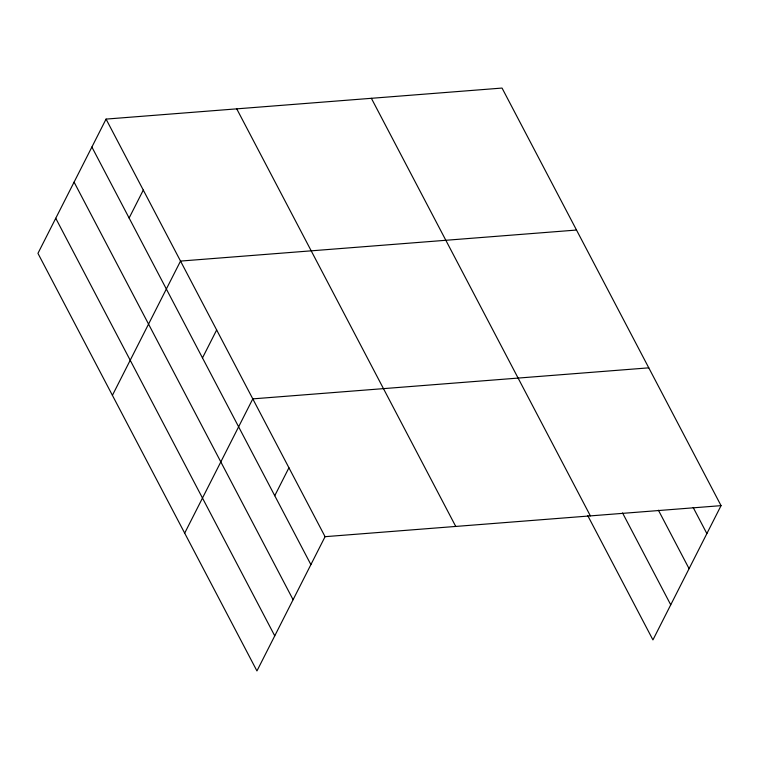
<?xml version="1.0" encoding="UTF-8"?>
<svg xmlns="http://www.w3.org/2000/svg" width="759" height="759" viewBox="0 0 759 759"><rect width="100%" height="100%" fill="white"/><g stroke="black" fill="none" stroke-linecap="round" stroke-linejoin="round"><path stroke-width="1.14" d="M106.061 119.097L37.95 253.354L256.95 670.937L325.07 536.679L106.061 119.097L502.05 88.063L721.05 505.646L652.939 639.903L587.779 515.674M129.115 218.023L143.299 190.082M112.408 395.335L180.528 261.077L576.508 230.043M202.482 357.916L216.657 329.975M184.684 533.141L252.794 398.873L648.784 367.84M274.758 495.712L288.932 467.781M325.07 536.679L721.05 505.646M693.185 507.486L706.876 533.586M658.414 510.209L689.077 568.671M622.551 512.951L670.738 604.819M371.369 98.3L590.379 515.883M236.742 108.86L455.742 526.433M91.886 147.037L310.896 564.62M74.088 182.122L293.088 599.705M55.749 218.269L274.749 635.852"/></g></svg>
